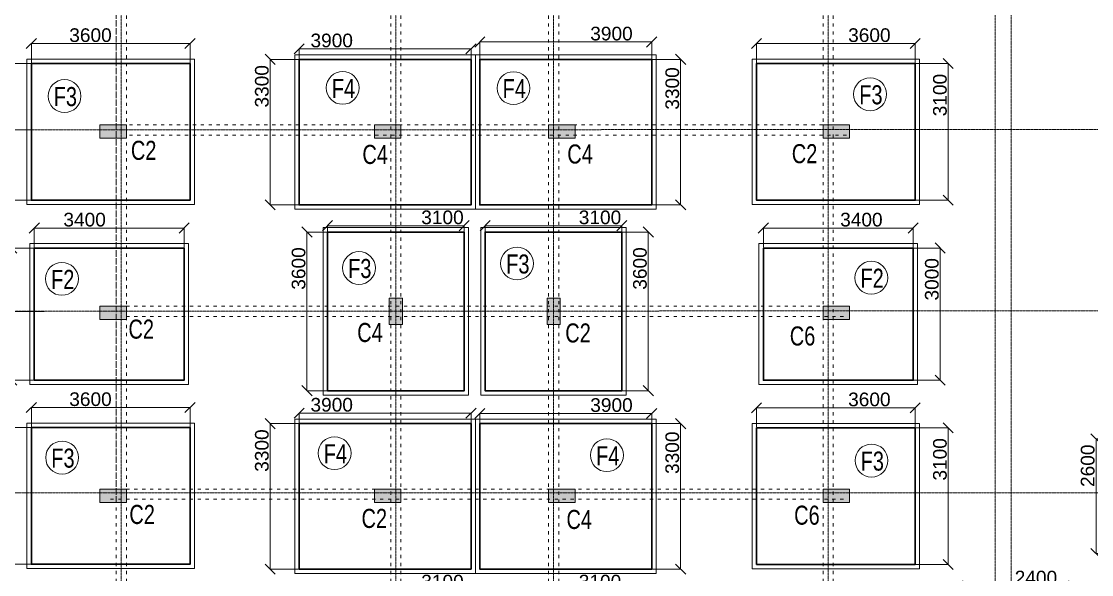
# Model space of a CAD drawing. Header units: inches. Extents: x 719368 to 9005052, y -3573818 to 446967.
# Drawn here: x 4470727 to 4495011, y -1770349 to -1757797 of the extents above; entities that cross this region are included whole.
import ezdxf

# ---------------------------------------------------------------- set-up
doc = ezdxf.new("R2010")
doc.units = ezdxf.units.IN
doc.header["$LTSCALE"] = 20
doc.header["$MEASUREMENT"] = 0
doc.header["$PDMODE"] = 3
doc.linetypes.add('ACAD_ISO03W100', pattern=[30, 12, -18])
doc.linetypes.add('CENTER', pattern=[2, 1.25, -0.25, 0.25, -0.25])
doc.layers.get('Defpoints').update_dxf_attribs({"lineweight": 25})
for name, color, linetype, lineweight in [('COL.FILL', 6, 'Continuous', 20), ('DIM', 7, 'Continuous', 13), ('FOOTING', 73, 'Continuous', 30), ('GRID', 202, 'CENTER', 5), ('HACHE', 6, 'Continuous', 9), ('HIDDEN', 181, 'ACAD_ISO03W100', 18), ('STAIR', 4, 'Continuous', 25)]:
    doc.layers.add(name, color=color, linetype=linetype, lineweight=lineweight)
doc.styles.add('BOLD', font='arial.ttf')
doc.styles.add('DIM SUMBI', font='arial.ttf')
doc.dimstyles.new('PL1', dxfattribs={"dimtxt": 275, "dimasz": 230, "dimexe": 0.18, "dimexo": 12, "dimgap": 30, "dimtad": 1, "dimjust": 1, "dimdec": 0, "dimzin": 0, "dimdsep": 46, "dimtxsty": 'BOLD', "dimblk": 'OBLIQUE', "dimcen": 0.09, "dimclrd": 256, "dimclre": 256, "dimadec": 0, "dimazin": 0, "dimtfac": 1, "dimtdec": 0, "dimtofl": 0, "dimtmove": 0, "dimatfit": 3, "dimfxl": 0, "dimtolj": 1, "dimtzin": 0, "dimlwd": -1, "dimlwe": -1, "dimarcsym": 0})

# ---------------------------------------------------------------- blocks, each defined once
blk = doc.blocks.new('_Oblique')
at = {"layer": 'STAIR', "color": 0, "lineweight": -2}
blk.add_line((-0.5, -0.5), (0.5, 0.5), dxfattribs=at)
blk = doc.blocks.new('*D260')
at = {"layer": 'Defpoints', "color": 0, "transparency": 16777216}
for p in [(4469029, -1764376), (4471260, -1764376), (4470724, -1768491)]:
    blk.add_point(p, dxfattribs=at)
at = {"layer": 'DIM', "transparency": 16777216}
for p, q in [((4471248, -1764376), (4469028, -1764376)), ((4469029, -1764376), (4469029, -1768491)), ((4470712, -1768491), (4469028, -1768491))]:
    blk.add_line(p, q, dxfattribs=at)
at = {"layer": 'DIM', "transparency": 16777216, "xscale": 230, "yscale": 230, "zscale": 230}
for p, rotation in [((4469029, -1764376), 90), ((4469029, -1768491), 270)]:
    blk.add_blockref('_Oblique', p, dxfattribs=dict(at, rotation=rotation))
at = {"layer": 'DIM', "color": 0, "transparency": 16777216, "insert": (4468840, -1767731), "char_height": 310, "attachment_point": 5, "rotation": 90, "style": 'BOLD'}
blk.add_mtext('\\A1;4115', dxfattribs=at)
blk = doc.blocks.new('*D261')
at = {"layer": 'Defpoints', "color": 0, "transparency": 16777216}
for p in [(4469029, -1760261), (4470927, -1760261), (4471260, -1764376)]:
    blk.add_point(p, dxfattribs=at)
at = {"layer": 'DIM', "transparency": 16777216}
for p, q in [((4470915, -1760261), (4469028, -1760261)), ((4469029, -1760261), (4469029, -1764376)), ((4471248, -1764376), (4469028, -1764376))]:
    blk.add_line(p, q, dxfattribs=at)
at = {"layer": 'DIM', "transparency": 16777216, "xscale": 230, "yscale": 230, "zscale": 230}
for p, rotation in [((4469029, -1760261), 90), ((4469029, -1764376), 270)]:
    blk.add_blockref('_Oblique', p, dxfattribs=dict(at, rotation=rotation))
at = {"layer": 'DIM', "color": 0, "transparency": 16777216, "insert": (4468840, -1763616), "char_height": 310, "attachment_point": 5, "rotation": 90, "style": 'BOLD'}
blk.add_mtext('\\A1;4115', dxfattribs=at)
blk = doc.blocks.new('*D262')
at = {"layer": 'Defpoints', "color": 0, "transparency": 16777216}
for p in [(4469029, -1756146), (4470927, -1756146), (4470927, -1760261)]:
    blk.add_point(p, dxfattribs=at)
at = {"layer": 'DIM', "transparency": 16777216}
for p, q in [((4470915, -1756146), (4469028, -1756146)), ((4469029, -1756146), (4469029, -1760261)), ((4470915, -1760261), (4469028, -1760261))]:
    blk.add_line(p, q, dxfattribs=at)
at = {"layer": 'DIM', "transparency": 16777216, "xscale": 230, "yscale": 230, "zscale": 230}
for p, rotation in [((4469029, -1756146), 90), ((4469029, -1760261), 270)]:
    blk.add_blockref('_Oblique', p, dxfattribs=dict(at, rotation=rotation))
at = {"layer": 'DIM', "color": 0, "transparency": 16777216, "insert": (4468840, -1759501), "char_height": 310, "attachment_point": 5, "rotation": 90, "style": 'BOLD'}
blk.add_mtext('\\A1;4115', dxfattribs=at)
blk = doc.blocks.new('*D263')
at = {"layer": 'Defpoints', "color": 0, "transparency": 16777216}
for p in [(4494384, -1770607), (4491984, -1771061), (4494384, -1771061)]:
    blk.add_point(p, dxfattribs=at)
at = {"layer": 'DIM', "transparency": 16777216}
for p, q in [((4491984, -1771049), (4491984, -1770607)), ((4491984, -1770607), (4494384, -1770607)), ((4494384, -1771049), (4494384, -1770607))]:
    blk.add_line(p, q, dxfattribs=at)
at = {"layer": 'DIM', "transparency": 16777216, "xscale": 230, "yscale": 230, "zscale": 230, "rotation": 180}
blk.add_blockref('_Oblique', (4491984, -1770607), dxfattribs=at)
at = {"layer": 'DIM', "transparency": 16777216, "xscale": 230, "yscale": 230, "zscale": 230}
blk.add_blockref('_Oblique', (4494384, -1770607), dxfattribs=at)
at = {"layer": 'DIM', "color": 0, "transparency": 16777216, "insert": (4493748, -1770419), "char_height": 310, "attachment_point": 5, "style": 'BOLD'}
blk.add_mtext('\\A1;2400', dxfattribs=at)
blk = doc.blocks.new('*D273')
at = {"layer": 'Defpoints', "color": 0, "transparency": 16777216}
for p in [(4477029, -1758420), (4477029, -1758898), (4480929, -1758905)]:
    blk.add_point(p, dxfattribs=at)
at = {"layer": 'DIM', "transparency": 16777216}
for p, q in [((4477029, -1758886), (4477029, -1758420)), ((4480929, -1758420), (4477029, -1758420)), ((4480929, -1758893), (4480929, -1758420))]:
    blk.add_line(p, q, dxfattribs=at)
at = {"layer": 'DIM', "transparency": 16777216, "xscale": 230, "yscale": 230, "zscale": 230, "rotation": 180}
blk.add_blockref('_Oblique', (4477029, -1758420), dxfattribs=at)
at = {"layer": 'DIM', "transparency": 16777216, "xscale": 230, "yscale": 230, "zscale": 230}
blk.add_blockref('_Oblique', (4480929, -1758420), dxfattribs=at)
at = {"layer": 'DIM', "color": 0, "transparency": 16777216, "insert": (4477768, -1758232), "char_height": 310, "attachment_point": 5, "style": 'BOLD'}
blk.add_mtext('\\A1;3900', dxfattribs=at)
blk = doc.blocks.new('*D274')
at = {"layer": 'Defpoints', "color": 0, "transparency": 16777216}
for p in [(4476372, -1758659), (4477122, -1758659), (4477256, -1761959)]:
    blk.add_point(p, dxfattribs=at)
at = {"layer": 'DIM', "transparency": 16777216}
for p, q in [((4477110, -1758659), (4476372, -1758659)), ((4476372, -1761959), (4476372, -1758659)), ((4477244, -1761959), (4476372, -1761959))]:
    blk.add_line(p, q, dxfattribs=at)
at = {"layer": 'DIM', "transparency": 16777216, "xscale": 230, "yscale": 230, "zscale": 230}
for p, rotation in [((4476372, -1758659), 90), ((4476372, -1761959), 270)]:
    blk.add_blockref('_Oblique', p, dxfattribs=dict(at, rotation=rotation))
at = {"layer": 'DIM', "color": 0, "transparency": 16777216, "insert": (4476184, -1759270), "char_height": 310, "attachment_point": 5, "rotation": 90, "style": 'BOLD'}
blk.add_mtext('\\A1;3300', dxfattribs=at)
blk = doc.blocks.new('*D275')
at = {"layer": 'Defpoints', "color": 0, "transparency": 16777216}
for p in [(4485029, -1758659), (4485029, -1761959), (4485685, -1761959)]:
    blk.add_point(p, dxfattribs=at)
at = {"layer": 'DIM', "transparency": 16777216}
for p, q in [((4485041, -1758659), (4485685, -1758659)), ((4485685, -1758659), (4485685, -1761959)), ((4485041, -1761959), (4485685, -1761959))]:
    blk.add_line(p, q, dxfattribs=at)
at = {"layer": 'DIM', "transparency": 16777216, "xscale": 230, "yscale": 230, "zscale": 230}
for p, rotation in [((4485685, -1758659), 90), ((4485685, -1761959), 270)]:
    blk.add_blockref('_Oblique', p, dxfattribs=dict(at, rotation=rotation))
at = {"layer": 'DIM', "color": 0, "transparency": 16777216, "insert": (4485497, -1759319), "char_height": 310, "attachment_point": 5, "rotation": 90, "style": 'BOLD'}
blk.add_mtext('\\A1;3300', dxfattribs=at)
blk = doc.blocks.new('*D276')
at = {"layer": 'Defpoints', "color": 0, "transparency": 16777216}
for p in [(4485029, -1758264), (4481129, -1758905), (4485029, -1758898)]:
    blk.add_point(p, dxfattribs=at)
at = {"layer": 'DIM', "transparency": 16777216}
for p, q in [((4481129, -1758893), (4481129, -1758264)), ((4481129, -1758264), (4485029, -1758264)), ((4485029, -1758886), (4485029, -1758264))]:
    blk.add_line(p, q, dxfattribs=at)
at = {"layer": 'DIM', "transparency": 16777216, "xscale": 230, "yscale": 230, "zscale": 230, "rotation": 180}
blk.add_blockref('_Oblique', (4481129, -1758264), dxfattribs=at)
at = {"layer": 'DIM', "transparency": 16777216, "xscale": 230, "yscale": 230, "zscale": 230}
blk.add_blockref('_Oblique', (4485029, -1758264), dxfattribs=at)
at = {"layer": 'DIM', "color": 0, "transparency": 16777216, "insert": (4484116, -1758076), "char_height": 310, "attachment_point": 5, "style": 'BOLD'}
blk.add_mtext('\\A1;3900', dxfattribs=at)
blk = doc.blocks.new('*D277')
at = {"layer": 'Defpoints', "color": 0, "transparency": 16777216}
for p in [(4474553, -1758300), (4470953, -1758754), (4474553, -1758754)]:
    blk.add_point(p, dxfattribs=at)
at = {"layer": 'DIM', "transparency": 16777216}
for p, q in [((4470953, -1758742), (4470953, -1758299)), ((4470953, -1758300), (4474553, -1758300)), ((4474553, -1758742), (4474553, -1758299))]:
    blk.add_line(p, q, dxfattribs=at)
at = {"layer": 'DIM', "transparency": 16777216, "xscale": 230, "yscale": 230, "zscale": 230, "rotation": 180}
blk.add_blockref('_Oblique', (4470953, -1758300), dxfattribs=at)
at = {"layer": 'DIM', "transparency": 16777216, "xscale": 230, "yscale": 230, "zscale": 230}
blk.add_blockref('_Oblique', (4474553, -1758300), dxfattribs=at)
at = {"layer": 'DIM', "color": 0, "transparency": 16777216, "insert": (4472294, -1758111), "char_height": 310, "attachment_point": 5, "style": 'BOLD'}
blk.add_mtext('\\A1;3600', dxfattribs=at)
blk = doc.blocks.new('*D278')
at = {"layer": 'Defpoints', "color": 0, "transparency": 16777216}
for p in [(4470441, -1758754), (4471191, -1758754), (4471199, -1761854)]:
    blk.add_point(p, dxfattribs=at)
at = {"layer": 'DIM', "transparency": 16777216}
for p, q in [((4471179, -1758754), (4470441, -1758754)), ((4470441, -1761854), (4470441, -1758754)), ((4471187, -1761854), (4470441, -1761854))]:
    blk.add_line(p, q, dxfattribs=at)
at = {"layer": 'DIM', "transparency": 16777216, "xscale": 230, "yscale": 230, "zscale": 230}
for p, rotation in [((4470441, -1758754), 90), ((4470441, -1761854), 270)]:
    blk.add_blockref('_Oblique', p, dxfattribs=dict(at, rotation=rotation))
at = {"layer": 'DIM', "color": 0, "transparency": 16777216, "insert": (4470253, -1759518), "char_height": 310, "attachment_point": 5, "rotation": 90, "style": 'BOLD'}
blk.add_mtext('\\A1;3100', dxfattribs=at)
blk = doc.blocks.new('*D279')
at = {"layer": 'Defpoints', "color": 0, "transparency": 16777216}
for p in [(4491009, -1758300), (4487409, -1758754), (4491009, -1758754)]:
    blk.add_point(p, dxfattribs=at)
at = {"layer": 'DIM', "transparency": 16777216}
for p, q in [((4487409, -1758742), (4487409, -1758299)), ((4487409, -1758300), (4491009, -1758300)), ((4491009, -1758742), (4491009, -1758299))]:
    blk.add_line(p, q, dxfattribs=at)
at = {"layer": 'DIM', "transparency": 16777216, "xscale": 230, "yscale": 230, "zscale": 230, "rotation": 180}
blk.add_blockref('_Oblique', (4487409, -1758300), dxfattribs=at)
at = {"layer": 'DIM', "transparency": 16777216, "xscale": 230, "yscale": 230, "zscale": 230}
blk.add_blockref('_Oblique', (4491009, -1758300), dxfattribs=at)
at = {"layer": 'DIM', "color": 0, "transparency": 16777216, "insert": (4489968, -1758111), "char_height": 310, "attachment_point": 5, "style": 'BOLD'}
blk.add_mtext('\\A1;3600', dxfattribs=at)
blk = doc.blocks.new('*D280')
at = {"layer": 'Defpoints', "color": 0, "transparency": 16777216}
for p in [(4490657, -1758754), (4491758, -1758754), (4490526, -1761854)]:
    blk.add_point(p, dxfattribs=at)
at = {"layer": 'DIM', "transparency": 16777216}
for p, q in [((4490669, -1758754), (4491759, -1758754)), ((4491758, -1761854), (4491758, -1758754)), ((4490538, -1761854), (4491759, -1761854))]:
    blk.add_line(p, q, dxfattribs=at)
at = {"layer": 'DIM', "transparency": 16777216, "xscale": 230, "yscale": 230, "zscale": 230}
for p, rotation in [((4491758, -1758754), 90), ((4491758, -1761854), 270)]:
    blk.add_blockref('_Oblique', p, dxfattribs=dict(at, rotation=rotation))
at = {"layer": 'DIM', "color": 0, "transparency": 16777216, "insert": (4491570, -1759469), "char_height": 310, "attachment_point": 5, "rotation": 90, "style": 'BOLD'}
blk.add_mtext('\\A1;3100', dxfattribs=at)
blk = doc.blocks.new('*D283')
at = {"layer": 'Defpoints', "color": 0, "transparency": 16777216}
for p in [(4474419, -1762485), (4471019, -1762939), (4474419, -1762939)]:
    blk.add_point(p, dxfattribs=at)
at = {"layer": 'DIM', "transparency": 16777216}
for p, q in [((4471019, -1762927), (4471019, -1762485)), ((4471019, -1762485), (4474419, -1762485)), ((4474419, -1762927), (4474419, -1762485))]:
    blk.add_line(p, q, dxfattribs=at)
at = {"layer": 'DIM', "transparency": 16777216, "xscale": 230, "yscale": 230, "zscale": 230, "rotation": 180}
blk.add_blockref('_Oblique', (4471019, -1762485), dxfattribs=at)
at = {"layer": 'DIM', "transparency": 16777216, "xscale": 230, "yscale": 230, "zscale": 230}
blk.add_blockref('_Oblique', (4474419, -1762485), dxfattribs=at)
at = {"layer": 'DIM', "color": 0, "transparency": 16777216, "insert": (4472161, -1762297), "char_height": 310, "attachment_point": 5, "style": 'BOLD'}
blk.add_mtext('\\A1;3400', dxfattribs=at)
blk = doc.blocks.new('*D284')
at = {"layer": 'Defpoints', "color": 0, "transparency": 16777216}
for p in [(4470507, -1762939), (4471257, -1762939), (4471265, -1765939)]:
    blk.add_point(p, dxfattribs=at)
at = {"layer": 'DIM', "transparency": 16777216}
for p, q in [((4471245, -1762939), (4470507, -1762939)), ((4470507, -1765939), (4470507, -1762939)), ((4471253, -1765939), (4470507, -1765939))]:
    blk.add_line(p, q, dxfattribs=at)
at = {"layer": 'DIM', "transparency": 16777216, "xscale": 230, "yscale": 230, "zscale": 230}
for p, rotation in [((4470507, -1762939), 90), ((4470507, -1765939), 270)]:
    blk.add_blockref('_Oblique', p, dxfattribs=dict(at, rotation=rotation))
at = {"layer": 'DIM', "color": 0, "transparency": 16777216, "insert": (4470319, -1763574), "char_height": 310, "attachment_point": 5, "rotation": 90, "style": 'BOLD'}
blk.add_mtext('\\A1;3000', dxfattribs=at)
blk = doc.blocks.new('*D285')
at = {"layer": 'Defpoints', "color": 0, "transparency": 16777216}
for p in [(4478253, -1762576), (4477206, -1766176), (4477952, -1766176)]:
    blk.add_point(p, dxfattribs=at)
at = {"layer": 'DIM', "transparency": 16777216}
for p, q in [((4478241, -1762576), (4477206, -1762576)), ((4477206, -1762576), (4477206, -1766176)), ((4477940, -1766176), (4477206, -1766176))]:
    blk.add_line(p, q, dxfattribs=at)
at = {"layer": 'DIM', "transparency": 16777216, "xscale": 230, "yscale": 230, "zscale": 230}
for p, rotation in [((4477206, -1762576), 90), ((4477206, -1766176), 270)]:
    blk.add_blockref('_Oblique', p, dxfattribs=dict(at, rotation=rotation))
at = {"layer": 'DIM', "color": 0, "transparency": 16777216, "insert": (4477017, -1763404), "char_height": 310, "attachment_point": 5, "rotation": 90, "style": 'BOLD'}
blk.add_mtext('\\A1;3600', dxfattribs=at)
blk = doc.blocks.new('*D286')
at = {"layer": 'Defpoints', "color": 0, "transparency": 16777216}
for p in [(4480774, -1762433), (4477674, -1762822), (4480774, -1762814)]:
    blk.add_point(p, dxfattribs=at)
at = {"layer": 'DIM', "transparency": 16777216}
for p, q in [((4477674, -1762810), (4477674, -1762433)), ((4477674, -1762433), (4480774, -1762433)), ((4480774, -1762802), (4480774, -1762433))]:
    blk.add_line(p, q, dxfattribs=at)
at = {"layer": 'DIM', "transparency": 16777216, "xscale": 230, "yscale": 230, "zscale": 230, "rotation": 180}
blk.add_blockref('_Oblique', (4477674, -1762433), dxfattribs=at)
at = {"layer": 'DIM', "transparency": 16777216, "xscale": 230, "yscale": 230, "zscale": 230}
blk.add_blockref('_Oblique', (4480774, -1762433), dxfattribs=at)
at = {"layer": 'DIM', "color": 0, "transparency": 16777216, "insert": (4480281, -1762245), "char_height": 310, "attachment_point": 5, "style": 'BOLD'}
blk.add_mtext('\\A1;3100', dxfattribs=at)
blk = doc.blocks.new('*D287')
at = {"layer": 'Defpoints', "color": 0, "transparency": 16777216}
for p in [(4484350, -1762576), (4484350, -1766176), (4484951, -1766176)]:
    blk.add_point(p, dxfattribs=at)
at = {"layer": 'DIM', "transparency": 16777216}
for p, q in [((4484362, -1762576), (4484951, -1762576)), ((4484951, -1762576), (4484951, -1766176)), ((4484362, -1766176), (4484951, -1766176))]:
    blk.add_line(p, q, dxfattribs=at)
at = {"layer": 'DIM', "transparency": 16777216, "xscale": 230, "yscale": 230, "zscale": 230}
for p, rotation in [((4484951, -1762576), 90), ((4484951, -1766176), 270)]:
    blk.add_blockref('_Oblique', p, dxfattribs=dict(at, rotation=rotation))
at = {"layer": 'DIM', "color": 0, "transparency": 16777216, "insert": (4484763, -1763404), "char_height": 310, "attachment_point": 5, "rotation": 90, "style": 'BOLD'}
blk.add_mtext('\\A1;3600', dxfattribs=at)
blk = doc.blocks.new('*D288')
at = {"layer": 'Defpoints', "color": 0, "transparency": 16777216}
for p in [(4484350, -1762433), (4481250, -1762822), (4484350, -1762814)]:
    blk.add_point(p, dxfattribs=at)
at = {"layer": 'DIM', "transparency": 16777216}
for p, q in [((4481250, -1762810), (4481250, -1762433)), ((4481250, -1762433), (4484350, -1762433)), ((4484350, -1762802), (4484350, -1762433))]:
    blk.add_line(p, q, dxfattribs=at)
at = {"layer": 'DIM', "transparency": 16777216, "xscale": 230, "yscale": 230, "zscale": 230, "rotation": 180}
blk.add_blockref('_Oblique', (4481250, -1762433), dxfattribs=at)
at = {"layer": 'DIM', "transparency": 16777216, "xscale": 230, "yscale": 230, "zscale": 230}
blk.add_blockref('_Oblique', (4484350, -1762433), dxfattribs=at)
at = {"layer": 'DIM', "color": 0, "transparency": 16777216, "insert": (4483856, -1762245), "char_height": 310, "attachment_point": 5, "style": 'BOLD'}
blk.add_mtext('\\A1;3100', dxfattribs=at)
blk = doc.blocks.new('*D289')
at = {"layer": 'Defpoints', "color": 0, "transparency": 16777216}
for p in [(4490963, -1762485), (4487563, -1762939), (4490963, -1762939)]:
    blk.add_point(p, dxfattribs=at)
at = {"layer": 'DIM', "transparency": 16777216}
for p, q in [((4487563, -1762927), (4487563, -1762485)), ((4487563, -1762485), (4490963, -1762485)), ((4490963, -1762927), (4490963, -1762485))]:
    blk.add_line(p, q, dxfattribs=at)
at = {"layer": 'DIM', "transparency": 16777216, "xscale": 230, "yscale": 230, "zscale": 230, "rotation": 180}
blk.add_blockref('_Oblique', (4487563, -1762485), dxfattribs=at)
at = {"layer": 'DIM', "transparency": 16777216, "xscale": 230, "yscale": 230, "zscale": 230}
blk.add_blockref('_Oblique', (4490963, -1762485), dxfattribs=at)
at = {"layer": 'DIM', "color": 0, "transparency": 16777216, "insert": (4489787, -1762297), "char_height": 310, "attachment_point": 5, "style": 'BOLD'}
blk.add_mtext('\\A1;3400', dxfattribs=at)
blk = doc.blocks.new('*D290')
at = {"layer": 'Defpoints', "color": 0, "transparency": 16777216}
for p in [(4490162, -1762939), (4491575, -1762939), (4490549, -1765939)]:
    blk.add_point(p, dxfattribs=at)
at = {"layer": 'DIM', "transparency": 16777216}
for p, q in [((4490174, -1762939), (4491575, -1762939)), ((4491575, -1765939), (4491575, -1762939)), ((4490561, -1765939), (4491575, -1765939))]:
    blk.add_line(p, q, dxfattribs=at)
at = {"layer": 'DIM', "transparency": 16777216, "xscale": 230, "yscale": 230, "zscale": 230}
for p, rotation in [((4491575, -1762939), 90), ((4491575, -1765939), 270)]:
    blk.add_blockref('_Oblique', p, dxfattribs=dict(at, rotation=rotation))
at = {"layer": 'DIM', "color": 0, "transparency": 16777216, "insert": (4491387, -1763649), "char_height": 310, "attachment_point": 5, "rotation": 90, "style": 'BOLD'}
blk.add_mtext('\\A1;3000', dxfattribs=at)
blk = doc.blocks.new('*D291')
at = {"layer": 'Defpoints', "color": 0, "transparency": 16777216}
for p in [(4474553, -1766559), (4470953, -1767013), (4474553, -1767013)]:
    blk.add_point(p, dxfattribs=at)
at = {"layer": 'DIM', "transparency": 16777216}
for p, q in [((4470953, -1767001), (4470953, -1766559)), ((4470953, -1766559), (4474553, -1766559)), ((4474553, -1767001), (4474553, -1766559))]:
    blk.add_line(p, q, dxfattribs=at)
at = {"layer": 'DIM', "transparency": 16777216, "xscale": 230, "yscale": 230, "zscale": 230, "rotation": 180}
blk.add_blockref('_Oblique', (4470953, -1766559), dxfattribs=at)
at = {"layer": 'DIM', "transparency": 16777216, "xscale": 230, "yscale": 230, "zscale": 230}
blk.add_blockref('_Oblique', (4474553, -1766559), dxfattribs=at)
at = {"layer": 'DIM', "color": 0, "transparency": 16777216, "insert": (4472294, -1766371), "char_height": 310, "attachment_point": 5, "style": 'BOLD'}
blk.add_mtext('\\A1;3600', dxfattribs=at)
blk = doc.blocks.new('*D292')
at = {"layer": 'Defpoints', "color": 0, "transparency": 16777216}
for p in [(4470441, -1767013), (4471191, -1767013), (4471199, -1770113)]:
    blk.add_point(p, dxfattribs=at)
at = {"layer": 'DIM', "transparency": 16777216}
for p, q in [((4471179, -1767013), (4470441, -1767013)), ((4470441, -1770113), (4470441, -1767013)), ((4471187, -1770113), (4470441, -1770113))]:
    blk.add_line(p, q, dxfattribs=at)
at = {"layer": 'DIM', "transparency": 16777216, "xscale": 230, "yscale": 230, "zscale": 230}
for p, rotation in [((4470441, -1767013), 90), ((4470441, -1770113), 270)]:
    blk.add_blockref('_Oblique', p, dxfattribs=dict(at, rotation=rotation))
at = {"layer": 'DIM', "color": 0, "transparency": 16777216, "insert": (4470253, -1767800), "char_height": 310, "attachment_point": 5, "rotation": 90, "style": 'BOLD'}
blk.add_mtext('\\A1;3100', dxfattribs=at)
blk = doc.blocks.new('*D293')
at = {"layer": 'Defpoints', "color": 0, "transparency": 16777216}
for p in [(4477029, -1766685), (4477029, -1767163), (4480929, -1767170)]:
    blk.add_point(p, dxfattribs=at)
at = {"layer": 'DIM', "transparency": 16777216}
for p, q in [((4477029, -1767151), (4477029, -1766685)), ((4480929, -1766685), (4477029, -1766685)), ((4480929, -1767158), (4480929, -1766685))]:
    blk.add_line(p, q, dxfattribs=at)
at = {"layer": 'DIM', "transparency": 16777216, "xscale": 230, "yscale": 230, "zscale": 230, "rotation": 180}
blk.add_blockref('_Oblique', (4477029, -1766685), dxfattribs=at)
at = {"layer": 'DIM', "transparency": 16777216, "xscale": 230, "yscale": 230, "zscale": 230}
blk.add_blockref('_Oblique', (4480929, -1766685), dxfattribs=at)
at = {"layer": 'DIM', "color": 0, "transparency": 16777216, "insert": (4477768, -1766497), "char_height": 310, "attachment_point": 5, "style": 'BOLD'}
blk.add_mtext('\\A1;3900', dxfattribs=at)
blk = doc.blocks.new('*D294')
at = {"layer": 'Defpoints', "color": 0, "transparency": 16777216}
for p in [(4476372, -1766924), (4477122, -1766924), (4477256, -1770224)]:
    blk.add_point(p, dxfattribs=at)
at = {"layer": 'DIM', "transparency": 16777216}
for p, q in [((4477110, -1766924), (4476372, -1766924)), ((4476372, -1770224), (4476372, -1766924)), ((4477244, -1770224), (4476372, -1770224))]:
    blk.add_line(p, q, dxfattribs=at)
at = {"layer": 'DIM', "transparency": 16777216, "xscale": 230, "yscale": 230, "zscale": 230}
for p, rotation in [((4476372, -1766924), 90), ((4476372, -1770224), 270)]:
    blk.add_blockref('_Oblique', p, dxfattribs=dict(at, rotation=rotation))
at = {"layer": 'DIM', "color": 0, "transparency": 16777216, "insert": (4476184, -1767535), "char_height": 310, "attachment_point": 5, "rotation": 90, "style": 'BOLD'}
blk.add_mtext('\\A1;3300', dxfattribs=at)
blk = doc.blocks.new('*D295')
at = {"layer": 'Defpoints', "color": 0, "transparency": 16777216}
for p in [(4485029, -1766924), (4485029, -1770224), (4485685, -1770224)]:
    blk.add_point(p, dxfattribs=at)
at = {"layer": 'DIM', "transparency": 16777216}
for p, q in [((4485041, -1766924), (4485685, -1766924)), ((4485685, -1766924), (4485685, -1770224)), ((4485041, -1770224), (4485685, -1770224))]:
    blk.add_line(p, q, dxfattribs=at)
at = {"layer": 'DIM', "transparency": 16777216, "xscale": 230, "yscale": 230, "zscale": 230}
for p, rotation in [((4485685, -1766924), 90), ((4485685, -1770224), 270)]:
    blk.add_blockref('_Oblique', p, dxfattribs=dict(at, rotation=rotation))
at = {"layer": 'DIM', "color": 0, "transparency": 16777216, "insert": (4485497, -1767584), "char_height": 310, "attachment_point": 5, "rotation": 90, "style": 'BOLD'}
blk.add_mtext('\\A1;3300', dxfattribs=at)
blk = doc.blocks.new('*D296')
at = {"layer": 'Defpoints', "color": 0, "transparency": 16777216}
for p in [(4485029, -1766692), (4481129, -1767170), (4485029, -1767163)]:
    blk.add_point(p, dxfattribs=at)
at = {"layer": 'DIM', "transparency": 16777216}
for p, q in [((4481129, -1767158), (4481129, -1766692)), ((4481129, -1766692), (4485029, -1766692)), ((4485029, -1767151), (4485029, -1766692))]:
    blk.add_line(p, q, dxfattribs=at)
at = {"layer": 'DIM', "transparency": 16777216, "xscale": 230, "yscale": 230, "zscale": 230, "rotation": 180}
blk.add_blockref('_Oblique', (4481129, -1766692), dxfattribs=at)
at = {"layer": 'DIM', "transparency": 16777216, "xscale": 230, "yscale": 230, "zscale": 230}
blk.add_blockref('_Oblique', (4485029, -1766692), dxfattribs=at)
at = {"layer": 'DIM', "color": 0, "transparency": 16777216, "insert": (4484116, -1766504), "char_height": 310, "attachment_point": 5, "style": 'BOLD'}
blk.add_mtext('\\A1;3900', dxfattribs=at)
blk = doc.blocks.new('*D297')
at = {"layer": 'Defpoints', "color": 0, "transparency": 16777216}
for p in [(4491009, -1766565), (4487409, -1767019), (4491009, -1767019)]:
    blk.add_point(p, dxfattribs=at)
at = {"layer": 'DIM', "transparency": 16777216}
for p, q in [((4487409, -1767007), (4487409, -1766564)), ((4487409, -1766565), (4491009, -1766565)), ((4491009, -1767007), (4491009, -1766564))]:
    blk.add_line(p, q, dxfattribs=at)
at = {"layer": 'DIM', "transparency": 16777216, "xscale": 230, "yscale": 230, "zscale": 230, "rotation": 180}
blk.add_blockref('_Oblique', (4487409, -1766565), dxfattribs=at)
at = {"layer": 'DIM', "transparency": 16777216, "xscale": 230, "yscale": 230, "zscale": 230}
blk.add_blockref('_Oblique', (4491009, -1766565), dxfattribs=at)
at = {"layer": 'DIM', "color": 0, "transparency": 16777216, "insert": (4489968, -1766376), "char_height": 310, "attachment_point": 5, "style": 'BOLD'}
blk.add_mtext('\\A1;3600', dxfattribs=at)
blk = doc.blocks.new('*D298')
at = {"layer": 'Defpoints', "color": 0, "transparency": 16777216}
for p in [(4490657, -1767019), (4491758, -1767019), (4490526, -1770119)]:
    blk.add_point(p, dxfattribs=at)
at = {"layer": 'DIM', "transparency": 16777216}
for p, q in [((4490669, -1767019), (4491759, -1767019)), ((4491758, -1770119), (4491758, -1767019)), ((4490538, -1770119), (4491759, -1770119))]:
    blk.add_line(p, q, dxfattribs=at)
at = {"layer": 'DIM', "transparency": 16777216, "xscale": 230, "yscale": 230, "zscale": 230}
for p, rotation in [((4491758, -1767019), 90), ((4491758, -1770119), 270)]:
    blk.add_blockref('_Oblique', p, dxfattribs=dict(at, rotation=rotation))
at = {"layer": 'DIM', "color": 0, "transparency": 16777216, "insert": (4491570, -1767734), "char_height": 310, "attachment_point": 5, "rotation": 90, "style": 'BOLD'}
blk.add_mtext('\\A1;3100', dxfattribs=at)
blk = doc.blocks.new('*D306')
at = {"layer": 'Defpoints', "color": 0, "transparency": 16777216}
for p in [(4480774, -1770698), (4477674, -1771087), (4480774, -1771079)]:
    blk.add_point(p, dxfattribs=at)
at = {"layer": 'DIM', "transparency": 16777216}
for p, q in [((4477674, -1771075), (4477674, -1770698)), ((4477674, -1770698), (4480774, -1770698)), ((4480774, -1771067), (4480774, -1770698))]:
    blk.add_line(p, q, dxfattribs=at)
at = {"layer": 'DIM', "transparency": 16777216, "xscale": 230, "yscale": 230, "zscale": 230, "rotation": 180}
blk.add_blockref('_Oblique', (4477674, -1770698), dxfattribs=at)
at = {"layer": 'DIM', "transparency": 16777216, "xscale": 230, "yscale": 230, "zscale": 230}
blk.add_blockref('_Oblique', (4480774, -1770698), dxfattribs=at)
at = {"layer": 'DIM', "color": 0, "transparency": 16777216, "insert": (4480281, -1770510), "char_height": 310, "attachment_point": 5, "style": 'BOLD'}
blk.add_mtext('\\A1;3100', dxfattribs=at)
blk = doc.blocks.new('*D300')
at = {"layer": 'Defpoints', "color": 0, "transparency": 16777216}
for p in [(4484350, -1770698), (4481250, -1771087), (4484350, -1771079)]:
    blk.add_point(p, dxfattribs=at)
at = {"layer": 'DIM', "transparency": 16777216}
for p, q in [((4481250, -1771075), (4481250, -1770698)), ((4481250, -1770698), (4484350, -1770698)), ((4484350, -1771067), (4484350, -1770698))]:
    blk.add_line(p, q, dxfattribs=at)
at = {"layer": 'DIM', "transparency": 16777216, "xscale": 230, "yscale": 230, "zscale": 230, "rotation": 180}
blk.add_blockref('_Oblique', (4481250, -1770698), dxfattribs=at)
at = {"layer": 'DIM', "transparency": 16777216, "xscale": 230, "yscale": 230, "zscale": 230}
blk.add_blockref('_Oblique', (4484350, -1770698), dxfattribs=at)
at = {"layer": 'DIM', "color": 0, "transparency": 16777216, "insert": (4483856, -1770510), "char_height": 310, "attachment_point": 5, "style": 'BOLD'}
blk.add_mtext('\\A1;3100', dxfattribs=at)
blk = doc.blocks.new('*D356')
at = {"layer": 'Defpoints', "color": 0, "transparency": 16777216}
for p in [(4495111, -1767269), (4495861, -1767269), (4495868, -1769869)]:
    blk.add_point(p, dxfattribs=at)
at = {"layer": 'DIM', "transparency": 16777216}
for p, q in [((4495849, -1767269), (4495111, -1767269)), ((4495111, -1769869), (4495111, -1767269)), ((4495856, -1769869), (4495111, -1769869))]:
    blk.add_line(p, q, dxfattribs=at)
at = {"layer": 'DIM', "transparency": 16777216, "xscale": 230, "yscale": 230, "zscale": 230}
for p, rotation in [((4495111, -1767269), 90), ((4495111, -1769869), 270)]:
    blk.add_blockref('_Oblique', p, dxfattribs=dict(at, rotation=rotation))
at = {"layer": 'DIM', "color": 0, "transparency": 16777216, "insert": (4494923, -1767879), "char_height": 310, "attachment_point": 5, "rotation": 90, "style": 'BOLD'}
blk.add_mtext('\\A1;2600', dxfattribs=at)

msp = doc.modelspace()

# ---------------------------------------------------------------- hatches: boundary and pattern name
at = {"layer": 'COL.FILL'}
for points in [[(4472509.2, -1760146.1), (4472509.2, -1760446.1), (4473109.2, -1760446.1), (4473109.2, -1760146.1)], [(4478739.2, -1760146.1), (4478739.2, -1760446.1), (4479339.2, -1760446.1), (4479339.2, -1760146.1)], [(4482689.2, -1760146.1), (4482689.2, -1760446.1), (4483289.2, -1760446.1), (4483289.2, -1760146.1)], [(4488919.2, -1760146.1), (4488919.2, -1760446.1), (4489519.2, -1760446.1), (4489519.2, -1760146.1)], [(4479074.2, -1764676.1), (4479374.2, -1764676.1), (4479374.2, -1764076.1), (4479074.2, -1764076.1)], [(4482654.2, -1764676.1), (4482954.2, -1764676.1), (4482954.2, -1764076.1), (4482654.2, -1764076.1)], [(4472509.2, -1764261.1), (4472509.2, -1764561.1), (4473109.2, -1764561.1), (4473109.2, -1764261.1)], [(4488919.2, -1764261.1), (4488919.2, -1764561.1), (4489519.2, -1764561.1), (4489519.2, -1764261.1)], [(4472509.2, -1768411.1), (4472509.2, -1768711.1), (4473109.2, -1768711.1), (4473109.2, -1768411.1)], [(4478739.2, -1768411.1), (4478739.2, -1768711.1), (4479339.2, -1768711.1), (4479339.2, -1768411.1)], [(4482689.2, -1768411.1), (4482689.2, -1768711.1), (4483289.2, -1768711.1), (4483289.2, -1768411.1)], [(4488919.2, -1768411.1), (4488919.2, -1768711.1), (4489519.2, -1768711.1), (4489519.2, -1768411.1)]]:
    msp.add_hatch(color=256, dxfattribs=at).paths.add_polyline_path(points)

# ---------------------------------------------------------------- linework, layer by layer
for points in [[(4472509.2, -1760446.1), (4472509.2, -1760146.1), (4473109.2, -1760146.1), (4473109.2, -1760446.1)], [(4478739.2, -1760446.1), (4478739.2, -1760146.1), (4479339.2, -1760146.1), (4479339.2, -1760446.1)], [(4482689.2, -1760446.1), (4482689.2, -1760146.1), (4483289.2, -1760146.1), (4483289.2, -1760446.1)], [(4488919.2, -1760446.1), (4488919.2, -1760146.1), (4489519.2, -1760146.1), (4489519.2, -1760446.1)], [(4479374.2, -1764676.1), (4479074.2, -1764676.1), (4479074.2, -1764076.1), (4479374.2, -1764076.1)], [(4482954.2, -1764676.1), (4482654.2, -1764676.1), (4482654.2, -1764076.1), (4482954.2, -1764076.1)], [(4472509.2, -1764561.1), (4472509.2, -1764261.1), (4473109.2, -1764261.1), (4473109.2, -1764561.1)], [(4488919.2, -1764561.1), (4488919.2, -1764261.1), (4489519.2, -1764261.1), (4489519.2, -1764561.1)], [(4472509.2, -1768711.1), (4472509.2, -1768411.1), (4473109.2, -1768411.1), (4473109.2, -1768711.1)], [(4478739.2, -1768711.1), (4478739.2, -1768411.1), (4479339.2, -1768411.1), (4479339.2, -1768711.1)], [(4482689.2, -1768711.1), (4482689.2, -1768411.1), (4483289.2, -1768411.1), (4483289.2, -1768711.1)], [(4488919.2, -1768711.1), (4488919.2, -1768411.1), (4489519.2, -1768411.1), (4489519.2, -1768711.1)]]:
    msp.add_lwpolyline(points, close=True, dxfattribs=at)
at = {"layer": 'DIM'}
for centre in [(4471705.3, -1759491.5), (4478016.6, -1759305.3), (4481893.3, -1759310.8), (4489984.2, -1759450.7), (4481972.5, -1763290), (4478386.7, -1763392.3), (4490011.9, -1763613.4), (4471646, -1763639.2), (4471650.5, -1767694.5), (4477833, -1767594.7), (4484013.2, -1767639.9), (4490016.8, -1767761.8)]:
    msp.add_circle(centre, 372.8, dxfattribs=at)
at = {"layer": 'FOOTING'}
for points in [[(4470952.5, -1758753.6), (4474552.5, -1758753.6), (4474552.5, -1761853.6), (4470952.5, -1761853.6)], [(4477029, -1758659.4), (4477029, -1761959.4), (4480929, -1761959.4), (4480929, -1758659.4)], [(4485029, -1758659.4), (4485029, -1761959.4), (4481129, -1761959.4), (4481129, -1758659.4)], [(4487408.7, -1758753.6), (4491008.7, -1758753.6), (4491008.7, -1761853.6), (4487408.7, -1761853.6)], [(4480774.2, -1762576.1), (4480774.2, -1766176.1), (4477674.2, -1766176.1), (4477674.2, -1762576.1)], [(4484349.7, -1762576.1), (4484349.7, -1766176.1), (4481249.7, -1766176.1), (4481249.7, -1762576.1)], [(4471019, -1762939.2), (4474419, -1762939.2), (4474419, -1765939.2), (4471019, -1765939.2)], [(4487562.9, -1762939.2), (4490962.9, -1762939.2), (4490962.9, -1765939.2), (4487562.9, -1765939.2)], [(4470952.5, -1767013), (4474552.5, -1767013), (4474552.5, -1770113), (4470952.5, -1770113)], [(4477029, -1766924.4), (4477029, -1770224.4), (4480929, -1770224.4), (4480929, -1766924.4)], [(4485029, -1766924.4), (4485029, -1770224.4), (4481129, -1770224.4), (4481129, -1766924.4)], [(4487408.7, -1767018.6), (4491008.7, -1767018.6), (4491008.7, -1770118.6), (4487408.7, -1770118.6)]]:
    msp.add_lwpolyline(points, close=True, dxfattribs=at)
at = {"layer": 'GRID', "lineweight": 18, "ltscale": 0.05}
for p, q in [((4472994.2, -1750326.2), (4472994.2, -1799128.2)), ((4479224.2, -1750326.2), (4479224.2, -1799128.2)), ((4482804.2, -1750326.2), (4482804.2, -1799128.2)), ((4489034.2, -1750326.2), (4489034.2, -1799128.2)), ((4492822.2, -1752033.1), (4492822.2, -1799128.2)), ((4493184.2, -1752022.4), (4493184.2, -1799128.2)), ((4540972, -1760226.1), (4468546.8, -1760261.1)), ((4540972, -1764341.1), (4468546.8, -1764376.1)), ((4540972, -1768491.1), (4468546.8, -1768491.1))]:
    msp.add_line(p, q, dxfattribs=at)
at = {"layer": 'HACHE'}
for points in [[(4476929, -1758559.4), (4476929, -1762059.4), (4481029, -1762059.4), (4481029, -1758559.4)], [(4485129, -1758559.4), (4485129, -1762059.4), (4481029, -1762059.4), (4481029, -1758559.4)], [(4470852.5, -1758653.6), (4474652.5, -1758653.6), (4474652.5, -1761953.6), (4470852.5, -1761953.6)], [(4487308.7, -1758653.6), (4491108.7, -1758653.6), (4491108.7, -1761953.6), (4487308.7, -1761953.6)], [(4480874.2, -1762476.1), (4480874.2, -1766276.1), (4477574.2, -1766276.1), (4477574.2, -1762476.1)], [(4484449.7, -1762476.1), (4484449.7, -1766276.1), (4481149.7, -1766276.1), (4481149.7, -1762476.1)], [(4470919, -1762839.2), (4474519, -1762839.2), (4474519, -1766039.2), (4470919, -1766039.2)], [(4487462.9, -1762839.2), (4491062.9, -1762839.2), (4491062.9, -1766039.2), (4487462.9, -1766039.2)], [(4476929, -1766824.4), (4476929, -1770324.4), (4481029, -1770324.4), (4481029, -1766824.4)], [(4485129, -1766824.4), (4485129, -1770324.4), (4481029, -1770324.4), (4481029, -1766824.4)], [(4470852.5, -1766913), (4474652.5, -1766913), (4474652.5, -1770213), (4470852.5, -1770213)], [(4487308.7, -1766918.6), (4491108.7, -1766918.6), (4491108.7, -1770218.6), (4487308.7, -1770218.6)]]:
    msp.add_lwpolyline(points, close=True, dxfattribs=at)
at = {"layer": 'HIDDEN', "linetype": 'ACAD_ISO03W100', "ltscale": 0.3}
for p, q in [((4479109.2, -1797516.1), (4479109.2, -1755669.1)), ((4479339.2, -1797516.1), (4479339.2, -1755669.1)), ((4482919.2, -1797516.1), (4482919.2, -1755669.1)), ((4472879.2, -1797516.1), (4472879.2, -1755961.1)), ((4472879.2, -1768641.1), (4472879.2, -1755961.1)), ((4473109.2, -1797516.1), (4473109.2, -1755961.1)), ((4488919.2, -1797516.1), (4488919.2, -1755961.1)), ((4489149.2, -1797516.1), (4489149.2, -1755961.1)), ((4489449.2, -1760146.1), (4473109.2, -1760146.1)), ((4489449.2, -1760376.1), (4473109.2, -1760376.1)), ((4473109.2, -1764261.1), (4489379.2, -1764261.1)), ((4473109.2, -1764491.1), (4489379.2, -1764491.1)), ((4489379.2, -1768411.1), (4472649.2, -1768411.1)), ((4489379.2, -1768641.1), (4472649.2, -1768641.1))]:
    msp.add_line(p, q, dxfattribs=at)
at = {"layer": 'HIDDEN', "ltscale": 0.3}
msp.add_line((4482689.2, -1797516.1), (4482689.2, -1755669.1), dxfattribs=at)

# ---------------------------------------------------------------- texts
at = {"layer": 'DIM', "style": 'DIM SUMBI', "width": 0.75}
for s, p in [('F4', (4477770.4, -1759532.8)), ('F4', (4481647.1, -1759538.4)), ('F3', (4471459.2, -1759719)), ('F3', (4489738.1, -1759678.2)), ('C2', (4473211.4, -1760938.4)), ('C4', (4483114, -1761022.1)), ('C2', (4488207.6, -1761014.6)), ('C4', (4478464.2, -1761031.4)), ('F3', (4478140.6, -1763619.9)), ('F3', (4481726.4, -1763517.6)), ('F2', (4471399.9, -1763866.7)), ('F2', (4489765.7, -1763841)), ('C2', (4473156.1, -1764995)), ('C4', (4478347.2, -1765071.7)), ('C2', (4483067.9, -1765082.2)), ('C6', (4488162.1, -1765150.7)), ('F3', (4471404.4, -1767922)), ('F4', (4477586.9, -1767822.3)), ('F4', (4483767.1, -1767867.4)), ('F3', (4489770.7, -1767989.4)), ('C2', (4473176.4, -1769200.2)), ('C6', (4488261.8, -1769216.9)), ('C2', (4478444.9, -1769290.3)), ('C4', (4483095.2, -1769313.7))]:
    msp.add_text(s, height=432.43, dxfattribs=at).set_placement(p)

# ---------------------------------------------------------------- dimensions: what is measured, and where the dimension line sits
at = {"layer": 'DIM'}
for base, p1, p2, picture, middle in [((4469028.6, -1756146.1), (4470927.2, -1760261.1), (4470927.2, -1756146.1), '*D262', (4468840.4, -1759500.8)), ((4469028.6, -1760261.1), (4471259.7, -1764376.1), (4470927.2, -1760261.1), '*D261', (4468840.4, -1763615.8)), ((4469028.6, -1764376.1), (4470724.5, -1768491.1), (4471259.7, -1764376.1), '*D260', (4468840.4, -1767730.8))]:
    dim = msp.add_linear_dim(base=base, p1=p1, p2=p2, angle=90, dimstyle='PL1', override={"dimtxt": 310}, dxfattribs=at)
    dim.commit()
    dim.dimension.update_dxf_attribs({"geometry": picture, "text_midpoint": middle})
for base, p1, p2, picture, middle in [((4474552.5, -1758299.6), (4470952.5, -1758753.6), (4474552.5, -1758753.6), '*D277', (4472294.3, -1758299.6)), ((4491008.7, -1758299.6), (4487408.7, -1758753.6), (4491008.7, -1758753.6), '*D279', (4489968.4, -1758299.6)), ((4477029, -1758420.4), (4480929, -1758905.4), (4477029, -1758897.6), '*D273', (4477768, -1758420.4)), ((4474419, -1762485.2), (4471019, -1762939.2), (4474419, -1762939.2), '*D283', (4472160.7, -1762485.2)), ((4490962.9, -1762485.2), (4487562.9, -1762939.2), (4490962.9, -1762939.2), '*D289', (4489787, -1762485.2)), ((4474552.5, -1766559), (4470952.5, -1767013), (4474552.5, -1767013), '*D291', (4472294.3, -1766559)), ((4491008.7, -1766564.6), (4487408.7, -1767018.6), (4491008.7, -1767018.6), '*D297', (4489968.4, -1766564.6)), ((4477029, -1766685.4), (4480929, -1767170.4), (4477029, -1767162.6), '*D293', (4477768, -1766685.4)), ((4494384.2, -1770607.1), (4491984.2, -1771061.1), (4494384.2, -1771061.1), '*D263', (4493748.3, -1770607.1))]:
    dim = msp.add_linear_dim(base=base, p1=p1, p2=p2, dimstyle='PL1', override={"dimtxt": 310}, dxfattribs=at)
    dim.commit()
    dim.dimension.update_dxf_attribs({"geometry": picture, "text_midpoint": middle, "dimtype": 160})
for base, p1, p2, angle, picture, middle in [((4485029, -1758264.4), (4481129, -1758905.4), (4485029, -1758897.6), 180, '*D276', (4484116.3, -1758264.4)), ((4470441.1, -1758753.6), (4471198.6, -1761853.6), (4471190.7, -1758753.6), 270, '*D278', (4470441.1, -1759518.1)), ((4476372.2, -1758659.4), (4477256.4, -1761959.4), (4477121.9, -1758659.4), 270, '*D274', (4476372.2, -1759269.9)), ((4485685.3, -1761959.4), (4485029, -1758659.4), (4485029, -1761959.4), 270, '*D275', (4485685.3, -1759319.4)), ((4491758.4, -1758753.6), (4490525.9, -1761853.6), (4490657, -1758753.6), 270, '*D280', (4491758.4, -1759469)), ((4480774.2, -1762433.3), (4477674.2, -1762822.1), (4480774.2, -1762814.3), 180, '*D286', (4480280.7, -1762433.3)), ((4484349.7, -1762433.3), (4481249.7, -1762822.1), (4484349.7, -1762814.3), 180, '*D288', (4483856.3, -1762433.3)), ((4477205.7, -1766176.1), (4478252.5, -1762576.1), (4477951.6, -1766176.1), 270, '*D285', (4477205.7, -1763404.5)), ((4484951.3, -1766176.1), (4484349.7, -1762576.1), (4484349.7, -1766176.1), 270, '*D287', (4484951.3, -1763404.5)), ((4470507.5, -1762939.2), (4471265, -1765939.2), (4471257.2, -1762939.2), 270, '*D284', (4470507.5, -1763573.6)), ((4491575.1, -1762939.2), (4490548.7, -1765939.2), (4490161.9, -1762939.2), 270, '*D290', (4491575.1, -1763649.2)), ((4485029, -1766692.1), (4481129, -1767170.4), (4485029, -1767162.6), 180, '*D296', (4484116.3, -1766692.1)), ((4470441.1, -1767013), (4471198.6, -1770113), (4471190.7, -1767013), 270, '*D292', (4470441.1, -1767800.2)), ((4476372.2, -1766924.4), (4477256.4, -1770224.4), (4477121.9, -1766924.4), 270, '*D294', (4476372.2, -1767534.9)), ((4485685.3, -1770224.4), (4485029, -1766924.4), (4485029, -1770224.4), 270, '*D295', (4485685.3, -1767584.4)), ((4491758.4, -1767018.6), (4490525.9, -1770118.6), (4490657, -1767018.6), 270, '*D298', (4491758.4, -1767734)), ((4495110.9, -1767268.9), (4495868.3, -1769868.9), (4495860.5, -1767268.9), 270, '*D356', (4495110.9, -1767879.4)), ((4480774.2, -1770698.3), (4477674.2, -1771087.1), (4480774.2, -1771079.3), 180, '*D306', (4480280.7, -1770698.3)), ((4484349.7, -1770698.3), (4481249.7, -1771087.1), (4484349.7, -1771079.3), 180, '*D300', (4483856.3, -1770698.3))]:
    dim = msp.add_linear_dim(base=base, p1=p1, p2=p2, angle=angle, dimstyle='PL1', override={"dimtxt": 310}, dxfattribs=at)
    dim.commit()
    dim.dimension.update_dxf_attribs({"geometry": picture, "text_midpoint": middle, "dimtype": 160})

doc.saveas('drawing.dxf')
